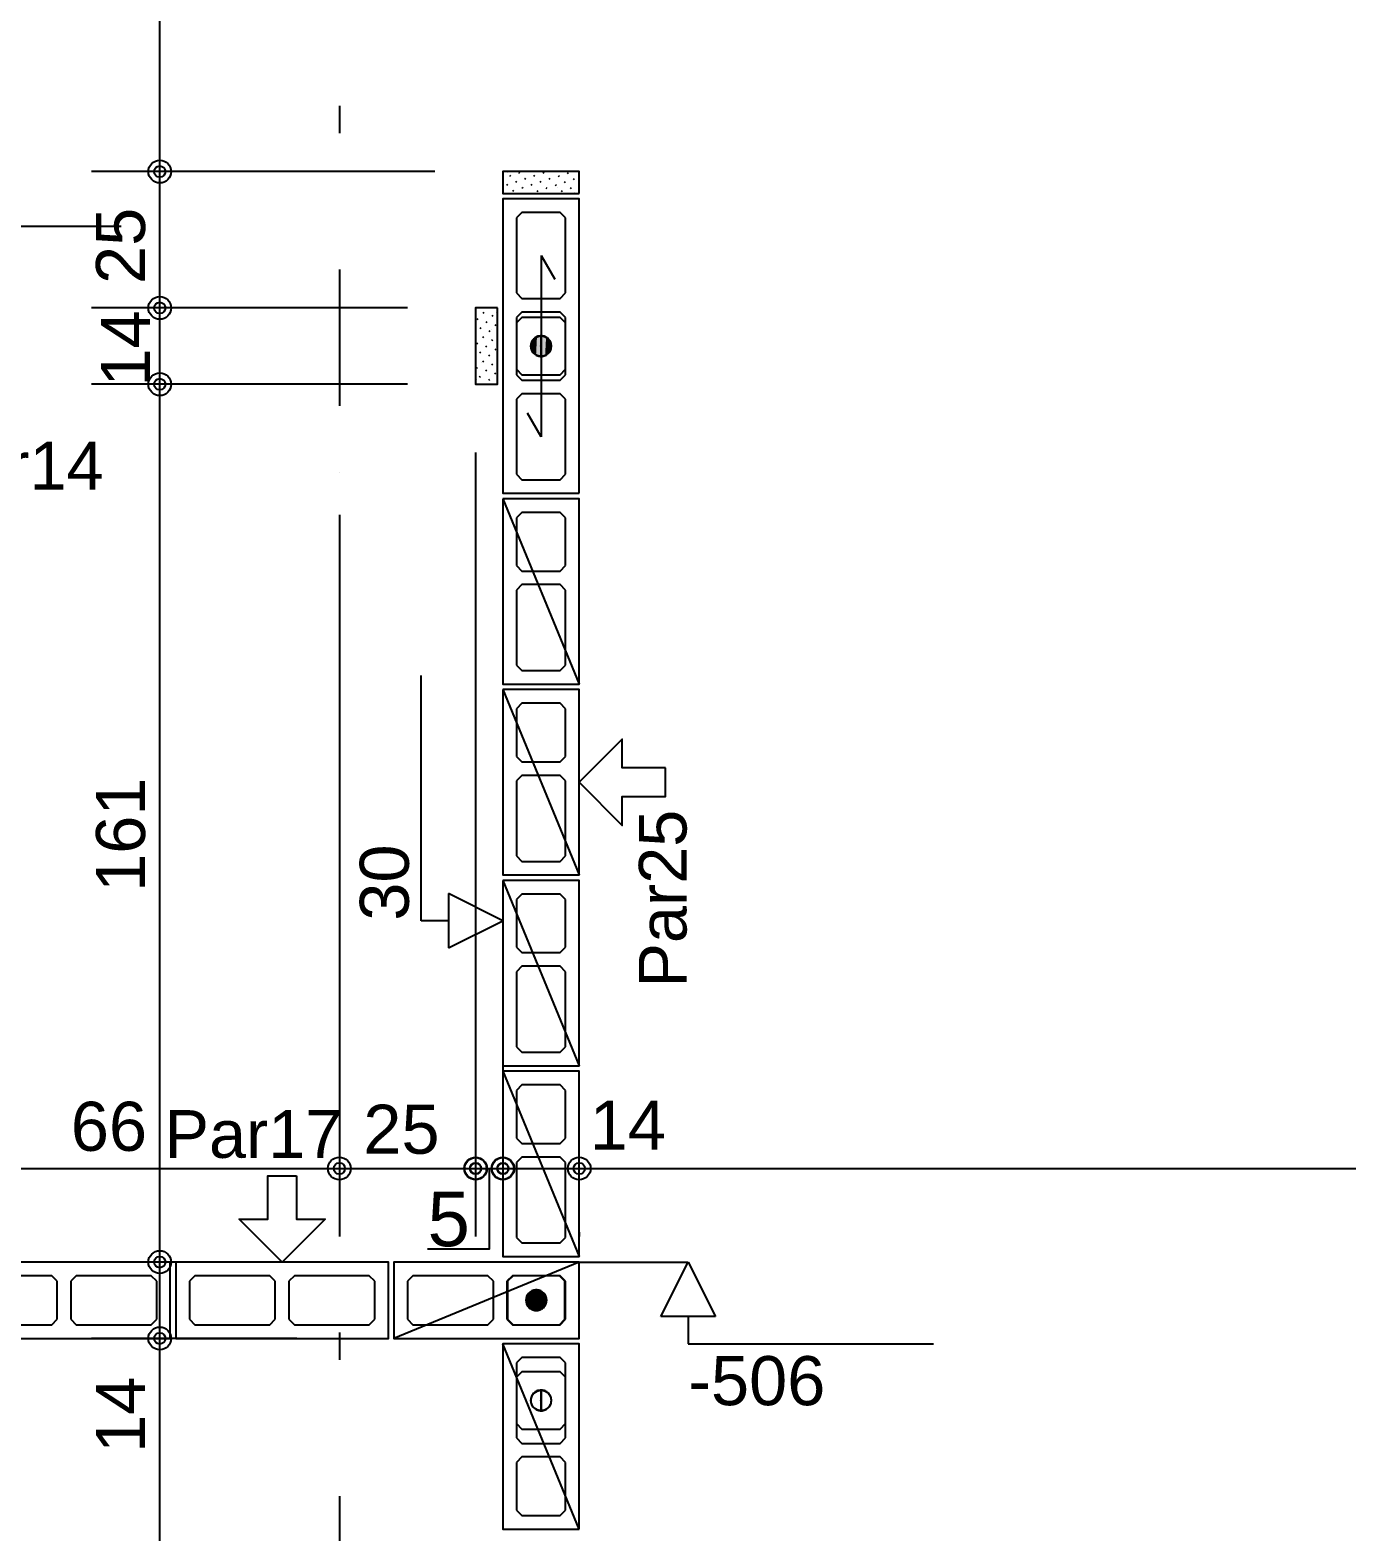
# Model space of a CAD drawing. Extents: x 0 to 119, y 0 to 84.
# Drawn here: x 22.5 to 27.33, y 42.31 to 47.82 of the extents above; entities that cross this region are included whole.
import ezdxf

# ---------------------------------------------------------------- set-up
doc = ezdxf.new("R2010")
doc.units = 0
doc.header["$MEASUREMENT"] = 0
doc.linetypes.add('ESTILO_TQS_0003', pattern=[1.5, 0.5, -0.4, 0.1, -0.5])
doc.linetypes.add('ESTILO_TQS_0005', pattern=[0.4, 0.3, -0.1])
for name, color, linetype in [('18', 6, 'CONTINUOUS'), ('20', 1, 'CONTINUOUS'), ('27', 250, 'CONTINUOUS'), ('3', 7, 'CONTINUOUS'), ('35', 255, 'CONTINUOUS')]:
    doc.layers.add(name, color=color, linetype=linetype)
doc.styles.add('TQS_ARIAL', font='arial.ttf')

msp = doc.modelspace()

# ---------------------------------------------------------------- linework, layer by layer
at = {"layer": '18', "color": 6, "linetype": 'ESTILO_TQS_0003'}
msp.add_line((23.63025, 72.441829), (23.63025, 37.42773), dxfattribs=at)
at = {"layer": '18', "color": 6, "linetype": 'Continuous'}
for p, q in [((23.93025, 44.552869), (23.93025, 45.452869)), ((24.23025, 44.552869), (24.03025, 44.652869)), ((24.03025, 44.652869), (24.03025, 44.452869)), ((24.03025, 44.552869), (23.93025, 44.552869)), ((24.03025, 44.452869), (24.23025, 44.552869))]:
    msp.add_line(p, q, dxfattribs=at)
at = {"layer": '20', "color": 1, "linetype": 'Continuous'}
for p, q in [((21.93025, 47.100599), (22.83025, 47.100599)), ((24.809871, 43.100599), (24.909871, 43.300599)), ((24.909871, 43.300599), (25.009871, 43.100599)), ((25.009871, 43.100599), (24.809871, 43.100599)), ((24.909871, 43.100599), (24.909871, 43.000599)), ((24.909871, 43.000599), (25.809871, 43.000599))]:
    msp.add_line(p, q, dxfattribs=at)
at = {"layer": '20', "color": 1, "linetype": 'ESTILO_TQS_0003'}
msp.add_line((24.51025, 43.300599), (24.909871, 43.300599), dxfattribs=at)
at = {"layer": '27', "color": 250, "linetype": 'ESTILO_TQS_0005'}
for points in [[(24.44025, 46.835599), (24.46025, 46.855599), (24.46025, 47.130599), (24.44025, 47.150599), (24.30025, 47.150599), (24.28025, 47.130599), (24.28025, 46.855599), (24.30025, 46.835599), (24.44025, 46.835599)], [(24.44025, 46.535599), (24.46025, 46.555599), (24.46025, 46.765599), (24.44025, 46.785599), (24.30025, 46.785599), (24.28025, 46.765599), (24.28025, 46.555599), (24.30025, 46.535599), (24.44025, 46.535599)], [(24.44025, 46.170599), (24.46025, 46.190599), (24.46025, 46.465599), (24.44025, 46.485599), (24.30025, 46.485599), (24.28025, 46.465599), (24.28025, 46.190599), (24.30025, 46.170599), (24.44025, 46.170599)], [(24.30025, 46.050599), (24.28025, 46.030599), (24.28025, 45.855599), (24.30025, 45.835599), (24.44025, 45.835599), (24.46025, 45.855599), (24.46025, 46.030599), (24.44025, 46.050599), (24.30025, 46.050599)], [(24.30025, 45.785599), (24.28025, 45.765599), (24.28025, 45.490599), (24.30025, 45.470599), (24.44025, 45.470599), (24.46025, 45.490599), (24.46025, 45.765599), (24.44025, 45.785599), (24.30025, 45.785599)], [(24.30025, 45.350599), (24.28025, 45.330599), (24.28025, 45.155599), (24.30025, 45.135599), (24.44025, 45.135599), (24.46025, 45.155599), (24.46025, 45.330599), (24.44025, 45.350599), (24.30025, 45.350599)], [(24.30025, 45.085599), (24.28025, 45.065599), (24.28025, 44.790599), (24.30025, 44.770599), (24.44025, 44.770599), (24.46025, 44.790599), (24.46025, 45.065599), (24.44025, 45.085599), (24.30025, 45.085599)], [(24.30025, 44.650599), (24.28025, 44.630599), (24.28025, 44.455599), (24.30025, 44.435599), (24.44025, 44.435599), (24.46025, 44.455599), (24.46025, 44.630599), (24.44025, 44.650599), (24.30025, 44.650599)], [(24.30025, 44.385599), (24.28025, 44.365599), (24.28025, 44.090599), (24.30025, 44.070599), (24.44025, 44.070599), (24.46025, 44.090599), (24.46025, 44.365599), (24.44025, 44.385599), (24.30025, 44.385599)], [(24.30025, 43.950599), (24.28025, 43.930599), (24.28025, 43.755599), (24.30025, 43.735599), (24.44025, 43.735599), (24.46025, 43.755599), (24.46025, 43.930599), (24.44025, 43.950599), (24.30025, 43.950599)], [(24.30025, 43.685599), (24.28025, 43.665599), (24.28025, 43.390599), (24.30025, 43.370599), (24.44025, 43.370599), (24.46025, 43.390599), (24.46025, 43.665599), (24.44025, 43.685599), (24.30025, 43.685599)], [(22.28025, 43.090599), (22.30025, 43.070599), (22.57525, 43.070599), (22.59525, 43.090599), (22.59525, 43.230599), (22.57525, 43.250599), (22.30025, 43.250599), (22.28025, 43.230599), (22.28025, 43.090599)], [(22.64525, 43.090599), (22.66525, 43.070599), (22.94025, 43.070599), (22.96025, 43.090599), (22.96025, 43.230599), (22.94025, 43.250599), (22.66525, 43.250599), (22.64525, 43.230599), (22.64525, 43.090599)], [(23.08025, 43.090599), (23.10025, 43.070599), (23.37525, 43.070599), (23.39525, 43.090599), (23.39525, 43.230599), (23.37525, 43.250599), (23.10025, 43.250599), (23.08025, 43.230599), (23.08025, 43.090599)], [(23.44525, 43.090599), (23.46525, 43.070599), (23.74025, 43.070599), (23.76025, 43.090599), (23.76025, 43.230599), (23.74025, 43.250599), (23.46525, 43.250599), (23.44525, 43.230599), (23.44525, 43.090599)], [(24.19525, 43.230599), (24.17525, 43.250599), (23.90025, 43.250599), (23.88025, 43.230599), (23.88025, 43.090599), (23.90025, 43.070599), (24.17525, 43.070599), (24.19525, 43.090599), (24.19525, 43.230599)], [(24.46025, 43.230599), (24.44025, 43.250599), (24.26525, 43.250599), (24.24525, 43.230599), (24.24525, 43.090599), (24.26525, 43.070599), (24.44025, 43.070599), (24.46025, 43.090599), (24.46025, 43.230599)], [(24.440254, 42.635599), (24.460254, 42.655599), (24.460254, 42.930599), (24.440254, 42.950599), (24.300254, 42.950599), (24.280254, 42.930599), (24.280254, 42.655599), (24.300254, 42.635599), (24.440254, 42.635599)], [(24.440254, 42.370599), (24.460254, 42.390599), (24.460254, 42.565599), (24.440254, 42.585599), (24.300254, 42.585599), (24.280254, 42.565599), (24.280254, 42.390599), (24.300254, 42.370599), (24.440254, 42.370599)]]:
    msp.add_lwpolyline(points, dxfattribs=at)
at = {"layer": '3', "color": 7, "linetype": 'Continuous'}
for p, q in [((24.246506, 47.295954), (24.246506, 47.295954)), ((24.259057, 47.283403), (24.255522, 47.286938)), ((24.292203, 47.294451), (24.288668, 47.297987)), ((24.308378, 47.278276), (24.308378, 47.278276)), ((24.314654, 47.272001), (24.311118, 47.275536)), ((24.347799, 47.283049), (24.344264, 47.286585)), ((24.381299, 47.293744), (24.377763, 47.29728)), ((24.403749, 47.271293), (24.400214, 47.274829)), ((24.437248, 47.281988), (24.433713, 47.285524)), ((24.470748, 47.292683), (24.467212, 47.296219)), ((24.493198, 47.270233), (24.489663, 47.273768)), ((24.51025, 47.297375), (24.51025, 47.297375)), ((24.233473, 47.220599), (24.233473, 47.220599)), ((24.248362, 47.249904), (24.244827, 47.253439)), ((24.270813, 47.227453), (24.267278, 47.230988)), ((24.277667, 47.220599), (24.277667, 47.220599)), ((24.281508, 47.260952), (24.277973, 47.264488)), ((24.303959, 47.238501), (24.300423, 47.242037)), ((24.321862, 47.220599), (24.321862, 47.220599)), ((24.337104, 47.24955), (24.333569, 47.253085)), ((24.359555, 47.227099), (24.356019, 47.230635)), ((24.366056, 47.220599), (24.366056, 47.220599)), ((24.37025, 47.260599), (24.366714, 47.264134)), ((24.392701, 47.238148), (24.389165, 47.241683)), ((24.41025, 47.220599), (24.41025, 47.220599)), ((24.4262, 47.248843), (24.422664, 47.252378)), ((24.432122, 47.242921), (24.432122, 47.242921)), ((24.44865, 47.226392), (24.445115, 47.229928)), ((24.454444, 47.220599), (24.454444, 47.220599)), ((24.459699, 47.259538), (24.456163, 47.263073)), ((24.48215, 47.237087), (24.478614, 47.240623)), ((24.493994, 47.225243), (24.493994, 47.225243)), ((24.498638, 47.220599), (24.498638, 47.220599)), ((24.51025, 47.253181), (24.51025, 47.253181)), ((24.37025, 46.993099), (24.37025, 46.328099)), ((24.37025, 46.993099), (24.42025, 46.906496)), ((24.133473, 46.800599), (24.133473, 46.800599)), ((24.160616, 46.783547), (24.15708, 46.780011)), ((24.177667, 46.800599), (24.177667, 46.800599)), ((24.205605, 46.784342), (24.205605, 46.784342)), ((24.21025, 46.788987), (24.21025, 46.788987)), ((24.138165, 46.761096), (24.134629, 46.757561)), ((24.14886, 46.727597), (24.145324, 46.724061)), ((24.171311, 46.750048), (24.167775, 46.746512)), ((24.187928, 46.72247), (24.187928, 46.72247)), ((24.193761, 46.772498), (24.190226, 46.768963)), ((24.204456, 46.738999), (24.200921, 46.735463)), ((24.21025, 46.744793), (24.21025, 46.744793)), ((24.30025, 46.765598), (24.28025, 46.745599)), ((24.28025, 46.745599), (24.28025, 46.575598)), ((24.44025, 46.765599), (24.30025, 46.765598)), ((24.46025, 46.745599), (24.44025, 46.765599)), ((24.46025, 46.575598), (24.46025, 46.745599)), ((24.137104, 46.671647), (24.133569, 46.668112)), ((24.159555, 46.694098), (24.156019, 46.690562)), ((24.182006, 46.716548), (24.17847, 46.713013)), ((24.192701, 46.683049), (24.189165, 46.679514)), ((24.21025, 46.700599), (24.21025, 46.700599)), ((24.147799, 46.638148), (24.144264, 46.634612)), ((24.17025, 46.660599), (24.166714, 46.657063)), ((24.181299, 46.627453), (24.177763, 46.623917)), ((24.203749, 46.649904), (24.200214, 46.646368)), ((24.21025, 46.656404), (24.21025, 46.656404)), ((24.21025, 46.61221), (24.21025, 46.61221)), ((24.136397, 46.582552), (24.132862, 46.579016)), ((24.152572, 46.598727), (24.152572, 46.598727)), ((24.158848, 46.605002), (24.155312, 46.601467)), ((24.169896, 46.571857), (24.166361, 46.568321)), ((24.192347, 46.594307), (24.188812, 46.590772)), ((24.203396, 46.561162), (24.19986, 46.557626)), ((24.21025, 46.568016), (24.21025, 46.568016)), ((24.28025, 46.575598), (24.30025, 46.555598)), ((24.30025, 46.555598), (24.44025, 46.555599)), ((24.44025, 46.555599), (24.46025, 46.575598)), ((24.134895, 46.536855), (24.134895, 46.536855)), ((24.147446, 46.549406), (24.14391, 46.54587)), ((24.180945, 46.538711), (24.177409, 46.535175)), ((24.21025, 46.523822), (24.21025, 46.523822)), ((24.37025, 46.328099), (24.32025, 46.414701)), ((24.23025, 46.100599), (24.51025, 45.420599)), ((24.23025, 45.400599), (24.51025, 44.720599)), ((24.23025, 44.700599), (24.51025, 44.020599)), ((24.23025, 44.000599), (24.51025, 43.320599)), ((24.51025, 43.300599), (23.83025, 43.020599)), ((24.26775, 43.250598), (24.24775, 43.230599)), ((24.43775, 43.250599), (24.26775, 43.250598)), ((24.45775, 43.230599), (24.43775, 43.250599)), ((24.24775, 43.230599), (24.24775, 43.090598)), ((24.45775, 43.090598), (24.45775, 43.230599)), ((24.24775, 43.090598), (24.26775, 43.070598)), ((24.43775, 43.070599), (24.45775, 43.090598)), ((24.26775, 43.070598), (24.43775, 43.070599)), ((24.510254, 42.320599), (24.230254, 43.000599)), ((24.300254, 42.898099), (24.280254, 42.878099)), ((24.280254, 42.878099), (24.280254, 42.708098)), ((24.440254, 42.898099), (24.300254, 42.898099)), ((24.460254, 42.878099), (24.440254, 42.898099)), ((24.460254, 42.708098), (24.460254, 42.878099)), ((24.280254, 42.708098), (24.300254, 42.688098)), ((24.440254, 42.688099), (24.460254, 42.708098)), ((24.300254, 42.688098), (24.440254, 42.688099))]:
    msp.add_line(p, q, dxfattribs=at)
for points in [[(24.51025, 47.220599), (24.51025, 47.300599), (24.23025, 47.300599), (24.23025, 47.220599), (24.51025, 47.220599)], [(24.51025, 46.120599), (24.51025, 47.200599), (24.23025, 47.200599), (24.23025, 46.120599), (24.51025, 46.120599)], [(24.21025, 46.800599), (24.13025, 46.800599), (24.13025, 46.520599), (24.21025, 46.520599), (24.21025, 46.800599)], [(24.37025, 46.661199), (24.370311, 46.661195), (24.370371, 46.661186), (24.37043, 46.661171), (24.370487, 46.66115), (24.370541, 46.661123), (24.370593, 46.661091), (24.370641, 46.661054), (24.370685, 46.661012), (24.370724, 46.660966), (24.370759, 46.660916), (24.370789, 46.660863), (24.370813, 46.660807), (24.370831, 46.660749), (24.370843, 46.660689), (24.370849, 46.660629), (24.370849, 46.660568), (24.370843, 46.660508), (24.370831, 46.660448), (24.370813, 46.66039), (24.370789, 46.660334), (24.370759, 46.660281), (24.370724, 46.660231), (24.370685, 46.660185), (24.370641, 46.660143), (24.370593, 46.660106), (24.370541, 46.660074), (24.370487, 46.660047), (24.37043, 46.660026), (24.370371, 46.660011), (24.370311, 46.660002), (24.37025, 46.659999), (24.37025, 46.698399), (24.366426, 46.698205), (24.362641, 46.697625), (24.358934, 46.696665), (24.355343, 46.695335), (24.351906, 46.693649), (24.348656, 46.691623), (24.345628, 46.68928), (24.342853, 46.686641), (24.340359, 46.683736), (24.338171, 46.680593), (24.336313, 46.677245), (24.334803, 46.673727), (24.333657, 46.670073), (24.332886, 46.666322), (24.332499, 46.662513), (24.332499, 46.658684), (24.332886, 46.654875), (24.333657, 46.651124), (24.334803, 46.64747), (24.336313, 46.643952), (24.338171, 46.640604), (24.340359, 46.637461), (24.342853, 46.634556), (24.345628, 46.631917), (24.348656, 46.629574), (24.351906, 46.627548), (24.355343, 46.625862), (24.358934, 46.624532), (24.362641, 46.623572), (24.366426, 46.622992), (24.37025, 46.622799), (24.37025, 46.661199)], [(24.37025, 46.659999), (24.370189, 46.660002), (24.370129, 46.660011), (24.37007, 46.660026), (24.370013, 46.660047), (24.369959, 46.660074), (24.369907, 46.660106), (24.369859, 46.660143), (24.369815, 46.660185), (24.369776, 46.660231), (24.369741, 46.660281), (24.369711, 46.660334), (24.369687, 46.66039), (24.369669, 46.660448), (24.369657, 46.660508), (24.369651, 46.660568), (24.369651, 46.660629), (24.369657, 46.660689), (24.369669, 46.660749), (24.369687, 46.660807), (24.369711, 46.660863), (24.369741, 46.660916), (24.369776, 46.660966), (24.369815, 46.661012), (24.369859, 46.661054), (24.369907, 46.661091), (24.369959, 46.661123), (24.370013, 46.66115), (24.37007, 46.661171), (24.370129, 46.661186), (24.370189, 46.661195), (24.37025, 46.661199), (24.37025, 46.622799), (24.374074, 46.622992), (24.377859, 46.623572), (24.381566, 46.624532), (24.385157, 46.625862), (24.388594, 46.627548), (24.391844, 46.629574), (24.394872, 46.631917), (24.397647, 46.634556), (24.400141, 46.637461), (24.402329, 46.640604), (24.404187, 46.643952), (24.405697, 46.64747), (24.406843, 46.651124), (24.407614, 46.654875), (24.408001, 46.658684), (24.408001, 46.662513), (24.407614, 46.666322), (24.406843, 46.670073), (24.405697, 46.673727), (24.404187, 46.677245), (24.402329, 46.680593), (24.400141, 46.683736), (24.397647, 46.686641), (24.394872, 46.68928), (24.391844, 46.691623), (24.388594, 46.693649), (24.385157, 46.695335), (24.381566, 46.696665), (24.377859, 46.697625), (24.374074, 46.698205), (24.37025, 46.698399), (24.37025, 46.659999)], [(24.23025, 46.100599), (24.23025, 45.420599), (24.51025, 45.420599), (24.51025, 46.100599), (24.23025, 46.100599)], [(24.23025, 45.400599), (24.23025, 44.720599), (24.51025, 44.720599), (24.51025, 45.400599), (24.23025, 45.400599)], [(24.826197, 45.113256), (24.668224, 45.113256), (24.668224, 45.218572), (24.51025, 45.060599), (24.668224, 44.902625), (24.668224, 45.007941), (24.826197, 45.007941), (24.826197, 45.113256)], [(24.23025, 44.700599), (24.23025, 44.020599), (24.51025, 44.020599), (24.51025, 44.700599), (24.23025, 44.700599)], [(24.23025, 44.000599), (24.23025, 43.320599), (24.51025, 43.320599), (24.51025, 44.000599), (24.23025, 44.000599)], [(23.472908, 43.616546), (23.472908, 43.458572), (23.578224, 43.458572), (23.42025, 43.300598), (23.262276, 43.458572), (23.367592, 43.458572), (23.367592, 43.616546), (23.472908, 43.616546)], [(22.23025, 43.020599), (23.01025, 43.020599), (23.01025, 43.300599), (22.23025, 43.300599), (22.23025, 43.020599)], [(23.03025, 43.020599), (23.81025, 43.020599), (23.81025, 43.300599), (23.03025, 43.300599), (23.03025, 43.020599)], [(24.51025, 43.300599), (23.83025, 43.300599), (23.83025, 43.020599), (24.51025, 43.020599), (24.51025, 43.300599)], [(24.35335, 43.160599), (24.353347, 43.160538), (24.353338, 43.160478), (24.353322, 43.160419), (24.353301, 43.160362), (24.353275, 43.160307), (24.353242, 43.160256), (24.353205, 43.160208), (24.353163, 43.160164), (24.353117, 43.160124), (24.353067, 43.160089), (24.353014, 43.16006), (24.352958, 43.160036), (24.3529, 43.160018), (24.352841, 43.160005), (24.35278, 43.159999), (24.35272, 43.159999), (24.352659, 43.160005), (24.3526, 43.160018), (24.352542, 43.160036), (24.352486, 43.16006), (24.352433, 43.160089), (24.352383, 43.160124), (24.352337, 43.160164), (24.352295, 43.160208), (24.352258, 43.160256), (24.352225, 43.160307), (24.352199, 43.160362), (24.352178, 43.160419), (24.352162, 43.160478), (24.352153, 43.160538), (24.35215, 43.160599), (24.39055, 43.160599), (24.390356, 43.164423), (24.389776, 43.168208), (24.388816, 43.171914), (24.387487, 43.175505), (24.3858, 43.178943), (24.383775, 43.182192), (24.381431, 43.18522), (24.378793, 43.187996), (24.375888, 43.19049), (24.372745, 43.192677), (24.369397, 43.194536), (24.365878, 43.196046), (24.362225, 43.197192), (24.358474, 43.197963), (24.354665, 43.19835), (24.350835, 43.19835), (24.347026, 43.197963), (24.343275, 43.197192), (24.339622, 43.196046), (24.336103, 43.194536), (24.332755, 43.192677), (24.329612, 43.19049), (24.326707, 43.187996), (24.324069, 43.18522), (24.321725, 43.182192), (24.3197, 43.178943), (24.318013, 43.175505), (24.316684, 43.171914), (24.315724, 43.168208), (24.315144, 43.164423), (24.31495, 43.160598), (24.35335, 43.160599)], [(24.35215, 43.160599), (24.352153, 43.160659), (24.352162, 43.160719), (24.352178, 43.160778), (24.352199, 43.160835), (24.352225, 43.16089), (24.352258, 43.160941), (24.352295, 43.160989), (24.352337, 43.161033), (24.352383, 43.161073), (24.352433, 43.161108), (24.352486, 43.161137), (24.352542, 43.161161), (24.3526, 43.161179), (24.352659, 43.161192), (24.35272, 43.161198), (24.35278, 43.161198), (24.352841, 43.161192), (24.3529, 43.161179), (24.352958, 43.161161), (24.353014, 43.161137), (24.353067, 43.161108), (24.353117, 43.161073), (24.353163, 43.161033), (24.353205, 43.160989), (24.353242, 43.160941), (24.353275, 43.16089), (24.353301, 43.160835), (24.353322, 43.160778), (24.353338, 43.160719), (24.353347, 43.160659), (24.35335, 43.160599), (24.31495, 43.160598), (24.315144, 43.156774), (24.315724, 43.152989), (24.316684, 43.149283), (24.318013, 43.145692), (24.3197, 43.142254), (24.321725, 43.139005), (24.324069, 43.135977), (24.326707, 43.133201), (24.329612, 43.130707), (24.332755, 43.12852), (24.336103, 43.126661), (24.339622, 43.125151), (24.343275, 43.124005), (24.347026, 43.123234), (24.350835, 43.122847), (24.354665, 43.122847), (24.358474, 43.123234), (24.362225, 43.124005), (24.365878, 43.125151), (24.369397, 43.126661), (24.372745, 43.12852), (24.375888, 43.130707), (24.378793, 43.133201), (24.381431, 43.135977), (24.383775, 43.139005), (24.3858, 43.142254), (24.387487, 43.145692), (24.388816, 43.149283), (24.389776, 43.152989), (24.390356, 43.156774), (24.39055, 43.160599), (24.35215, 43.160599)], [(24.510254, 42.320599), (24.510254, 43.000599), (24.230254, 43.000599), (24.230254, 42.320599), (24.510254, 42.320599)], [(24.370254, 42.793699), (24.370314, 42.793695), (24.370374, 42.793686), (24.370433, 42.793671), (24.37049, 42.79365), (24.370545, 42.793623), (24.370596, 42.793591), (24.370644, 42.793554), (24.370689, 42.793512), (24.370728, 42.793466), (24.370763, 42.793416), (24.370792, 42.793363), (24.370816, 42.793307), (24.370835, 42.793249), (24.370847, 42.793189), (24.370853, 42.793129), (24.370853, 42.793068), (24.370847, 42.793008), (24.370835, 42.792948), (24.370816, 42.79289), (24.370792, 42.792834), (24.370763, 42.792781), (24.370728, 42.792731), (24.370689, 42.792685), (24.370644, 42.792643), (24.370596, 42.792606), (24.370545, 42.792574), (24.37049, 42.792547), (24.370433, 42.792526), (24.370374, 42.792511), (24.370314, 42.792502), (24.370254, 42.792499), (24.370254, 42.830899), (24.366429, 42.830705), (24.362645, 42.830125), (24.358938, 42.829165), (24.355347, 42.827835), (24.351909, 42.826149), (24.34866, 42.824123), (24.345632, 42.82178), (24.342856, 42.819141), (24.340362, 42.816236), (24.338175, 42.813093), (24.336317, 42.809745), (24.334807, 42.806227), (24.33366, 42.802573), (24.33289, 42.798822), (24.332502, 42.795013), (24.332502, 42.791184), (24.33289, 42.787375), (24.33366, 42.783624), (24.334807, 42.77997), (24.336317, 42.776452), (24.338175, 42.773104), (24.340362, 42.769961), (24.342856, 42.767056), (24.345632, 42.764417), (24.34866, 42.762074), (24.351909, 42.760048), (24.355347, 42.758362), (24.358938, 42.757032), (24.362645, 42.756072), (24.36643, 42.755492), (24.370254, 42.755299), (24.370254, 42.793699)], [(24.370254, 42.792499), (24.370193, 42.792502), (24.370133, 42.792511), (24.370074, 42.792526), (24.370017, 42.792547), (24.369962, 42.792574), (24.369911, 42.792606), (24.369863, 42.792643), (24.369819, 42.792685), (24.369779, 42.792731), (24.369744, 42.792781), (24.369715, 42.792834), (24.369691, 42.79289), (24.369673, 42.792948), (24.369661, 42.793008), (24.369654, 42.793068), (24.369654, 42.793129), (24.369661, 42.793189), (24.369673, 42.793249), (24.369691, 42.793307), (24.369715, 42.793363), (24.369744, 42.793416), (24.369779, 42.793466), (24.369819, 42.793512), (24.369863, 42.793554), (24.369911, 42.793591), (24.369962, 42.793623), (24.370017, 42.79365), (24.370074, 42.793671), (24.370133, 42.793686), (24.370193, 42.793695), (24.370254, 42.793699), (24.370254, 42.755299), (24.374078, 42.755492), (24.377863, 42.756072), (24.38157, 42.757032), (24.38516, 42.758362), (24.388598, 42.760048), (24.391848, 42.762074), (24.394876, 42.764417), (24.397651, 42.767056), (24.400145, 42.769961), (24.402332, 42.773104), (24.404191, 42.776452), (24.405701, 42.77997), (24.406847, 42.783624), (24.407618, 42.787375), (24.408005, 42.791184), (24.408005, 42.795013), (24.407618, 42.798822), (24.406847, 42.802573), (24.405701, 42.806227), (24.404191, 42.809745), (24.402332, 42.813093), (24.400145, 42.816236), (24.397651, 42.819141), (24.394876, 42.82178), (24.391848, 42.824123), (24.388598, 42.826149), (24.38516, 42.827835), (24.38157, 42.829165), (24.377863, 42.830125), (24.374078, 42.830705), (24.370254, 42.830899), (24.370254, 42.792499)]]:
    msp.add_lwpolyline(points, dxfattribs=at)
for centre in [(24.37025, 46.660599), (24.35275, 43.160599), (24.370254, 42.793099)]:
    msp.add_circle(centre, 0.0372, dxfattribs=at)
for points in [[(24.332499, 46.662513), (24.332499, 46.658684), (24.332886, 46.666322)], [(24.332499, 46.658684), (24.332886, 46.654875), (24.332886, 46.666322)], [(24.332886, 46.666322), (24.332886, 46.654875), (24.333657, 46.670073)], [(24.332886, 46.654875), (24.333657, 46.651124), (24.333657, 46.670073)], [(24.333657, 46.670073), (24.333657, 46.651124), (24.334803, 46.673727)], [(24.333657, 46.651124), (24.334803, 46.64747), (24.334803, 46.673727)], [(24.334803, 46.673727), (24.334803, 46.64747), (24.336313, 46.677245)], [(24.334803, 46.64747), (24.336313, 46.643952), (24.336313, 46.677245)], [(24.336313, 46.677245), (24.336313, 46.643952), (24.338171, 46.680593)], [(24.336313, 46.643952), (24.338171, 46.640604), (24.338171, 46.680593)], [(24.338171, 46.680593), (24.338171, 46.640604), (24.340359, 46.683736)], [(24.338171, 46.640604), (24.340359, 46.637461), (24.340359, 46.683736)], [(24.340359, 46.683736), (24.340359, 46.637461), (24.342853, 46.686641)], [(24.340359, 46.637461), (24.342853, 46.634556), (24.342853, 46.686641)], [(24.342853, 46.686641), (24.342853, 46.634556), (24.345628, 46.68928)], [(24.342853, 46.634556), (24.345628, 46.631917), (24.345628, 46.68928)], [(24.345628, 46.68928), (24.345628, 46.631917), (24.348656, 46.691623)], [(24.345628, 46.631917), (24.348656, 46.629574), (24.348656, 46.691623)], [(24.348656, 46.691623), (24.348656, 46.629574), (24.351906, 46.693649)], [(24.348656, 46.629574), (24.351906, 46.627548), (24.351906, 46.693649)], [(24.351906, 46.693649), (24.351906, 46.627548), (24.355343, 46.695335)], [(24.351906, 46.627548), (24.355343, 46.625862), (24.355343, 46.695335)], [(24.355343, 46.695335), (24.355343, 46.625862), (24.358934, 46.696665)], [(24.355343, 46.625862), (24.358934, 46.624532), (24.358934, 46.696665)], [(24.358934, 46.696665), (24.358934, 46.624532), (24.362641, 46.697625)], [(24.358934, 46.624532), (24.362641, 46.623572), (24.362641, 46.697625)], [(24.366426, 46.622992), (24.366426, 46.698205), (24.362641, 46.623572)], [(24.362641, 46.697625), (24.362641, 46.623572), (24.366426, 46.698205)], [(24.366426, 46.622992), (24.37025, 46.661199), (24.37025, 46.698399)], [(24.366426, 46.622992), (24.37025, 46.698399), (24.366426, 46.698205)], [(24.37025, 46.659999), (24.374074, 46.698205), (24.37025, 46.698399)], [(24.37025, 46.659999), (24.37025, 46.622799), (24.374074, 46.698205)], [(24.37025, 46.622799), (24.374074, 46.622992), (24.374074, 46.698205)], [(24.374074, 46.698205), (24.374074, 46.622992), (24.377859, 46.697625)], [(24.374074, 46.622992), (24.377859, 46.623572), (24.377859, 46.697625)], [(24.377859, 46.697625), (24.377859, 46.623572), (24.381566, 46.696665)], [(24.377859, 46.623572), (24.381566, 46.624532), (24.381566, 46.696665)], [(24.381566, 46.696665), (24.381566, 46.624532), (24.385157, 46.695335)], [(24.381566, 46.624532), (24.385157, 46.625862), (24.385157, 46.695335)], [(24.385157, 46.695335), (24.385157, 46.625862), (24.388594, 46.693649)], [(24.385157, 46.625862), (24.388594, 46.627548), (24.388594, 46.693649)], [(24.388594, 46.693649), (24.388594, 46.627548), (24.391844, 46.691623)], [(24.388594, 46.627548), (24.391844, 46.629574), (24.391844, 46.691623)], [(24.391844, 46.691623), (24.391844, 46.629574), (24.394872, 46.68928)], [(24.391844, 46.629574), (24.394872, 46.631917), (24.394872, 46.68928)], [(24.394872, 46.68928), (24.394872, 46.631917), (24.397647, 46.686641)], [(24.394872, 46.631917), (24.397647, 46.634556), (24.397647, 46.686641)], [(24.397647, 46.686641), (24.397647, 46.634556), (24.400141, 46.683736)], [(24.397647, 46.634556), (24.400141, 46.637461), (24.400141, 46.683736)], [(24.400141, 46.683736), (24.400141, 46.637461), (24.402329, 46.680593)], [(24.400141, 46.637461), (24.402329, 46.640604), (24.402329, 46.680593)], [(24.402329, 46.680593), (24.402329, 46.640604), (24.404187, 46.677245)], [(24.402329, 46.640604), (24.404187, 46.643952), (24.404187, 46.677245)], [(24.404187, 46.677245), (24.404187, 46.643952), (24.405697, 46.673727)], [(24.404187, 46.643952), (24.405697, 46.64747), (24.405697, 46.673727)], [(24.405697, 46.673727), (24.405697, 46.64747), (24.406843, 46.670073)], [(24.405697, 46.64747), (24.406843, 46.651124), (24.406843, 46.670073)], [(24.406843, 46.670073), (24.406843, 46.651124), (24.407614, 46.666322)], [(24.406843, 46.651124), (24.407614, 46.654875), (24.407614, 46.666322)], [(24.407614, 46.666322), (24.407614, 46.654875), (24.408001, 46.662513)], [(24.366426, 46.622992), (24.37025, 46.622799), (24.37025, 46.661199)], [(24.369815, 46.660185), (24.37025, 46.659999), (24.369776, 46.660231)], [(24.37025, 46.659999), (24.37025, 46.659999), (24.369776, 46.660231)], [(24.369776, 46.660231), (24.37025, 46.659999), (24.369776, 46.660231)], [(24.37025, 46.659999), (24.37025, 46.659999), (24.369776, 46.660231)], [(24.369776, 46.660231), (24.37025, 46.659999), (24.369776, 46.660231)], [(24.37025, 46.659999), (24.37025, 46.659999), (24.369776, 46.660231)], [(24.369859, 46.660143), (24.37025, 46.659999), (24.369815, 46.660185)], [(24.37025, 46.659999), (24.37025, 46.659999), (24.369815, 46.660185)], [(24.369815, 46.660185), (24.37025, 46.659999), (24.369815, 46.660185)], [(24.37025, 46.659999), (24.37025, 46.659999), (24.369815, 46.660185)], [(24.369907, 46.660106), (24.37025, 46.659999), (24.369859, 46.660143)], [(24.37025, 46.659999), (24.37025, 46.659999), (24.369859, 46.660143)], [(24.369959, 46.660074), (24.37025, 46.659999), (24.369907, 46.660106)], [(24.37025, 46.659999), (24.37025, 46.659999), (24.369907, 46.660106)], [(24.37007, 46.660026), (24.37025, 46.659999), (24.369959, 46.660074)], [(24.37025, 46.659999), (24.37025, 46.659999), (24.369959, 46.660074)], [(24.37025, 46.659999), (24.37025, 46.659999), (24.37007, 46.660026)], [(24.37025, 46.659999), (24.37025, 46.659999), (24.37007, 46.660026)], [(24.37025, 46.661199), (24.370724, 46.660966), (24.37025, 46.661199)], [(24.370724, 46.660966), (24.370724, 46.660966), (24.37025, 46.661199)], [(24.37025, 46.661199), (24.370724, 46.660966), (24.37025, 46.661199)], [(24.370724, 46.660966), (24.370724, 46.660966), (24.37025, 46.661199)], [(24.37025, 46.661199), (24.370724, 46.660966), (24.37025, 46.661199)], [(24.370724, 46.660966), (24.370685, 46.661012), (24.37025, 46.661199)], [(24.37025, 46.661199), (24.370685, 46.661012), (24.37025, 46.661199)], [(24.370685, 46.661012), (24.370685, 46.661012), (24.37025, 46.661199)], [(24.37025, 46.661199), (24.370685, 46.661012), (24.37025, 46.661199)], [(24.370685, 46.661012), (24.370641, 46.661054), (24.37025, 46.661199)], [(24.37025, 46.661199), (24.370641, 46.661054), (24.37025, 46.661199)], [(24.370641, 46.661054), (24.370593, 46.661091), (24.37025, 46.661199)], [(24.37025, 46.661199), (24.370593, 46.661091), (24.37025, 46.661199)], [(24.370593, 46.661091), (24.370541, 46.661123), (24.37025, 46.661199)], [(24.37025, 46.661199), (24.370541, 46.661123), (24.37025, 46.661199)], [(24.370541, 46.661123), (24.37043, 46.661171), (24.37025, 46.661199)], [(24.37025, 46.661199), (24.37043, 46.661171), (24.37025, 46.661199)], [(24.37043, 46.661171), (24.37025, 46.661199), (24.37025, 46.661199)], [(24.37025, 46.661199), (24.37025, 46.661199), (24.37025, 46.661199)], [(24.37025, 46.661199), (24.37025, 46.661199), (24.37025, 46.661199)], [(24.37025, 46.661199), (24.37025, 46.661199), (24.37025, 46.661199)], [(24.37025, 46.661199), (24.37025, 46.661199), (24.37025, 46.661199)], [(24.37025, 46.661199), (24.37025, 46.661199), (24.37025, 46.661199)], [(24.37025, 46.661199), (24.37025, 46.661199), (24.37025, 46.661199)], [(24.37025, 46.661199), (24.37025, 46.661199), (24.37025, 46.661199)], [(24.37025, 46.661199), (24.37025, 46.661199), (24.37025, 46.661199)], [(24.37025, 46.661199), (24.37025, 46.661199), (24.37025, 46.661199)], [(24.37025, 46.661199), (24.37025, 46.661199), (24.37025, 46.661199)], [(24.37025, 46.661199), (24.37025, 46.661199), (24.37025, 46.661199)], [(24.37025, 46.661199), (24.37025, 46.661199), (24.37025, 46.661199)], [(24.37025, 46.659999), (24.37025, 46.659999), (24.37025, 46.659999)], [(24.37025, 46.659999), (24.37025, 46.659999), (24.37025, 46.659999)], [(24.37025, 46.659999), (24.37025, 46.659999), (24.37025, 46.659999)], [(24.37025, 46.659999), (24.37025, 46.659999), (24.37025, 46.659999)], [(24.37025, 46.659999), (24.37025, 46.659999), (24.37025, 46.659999)], [(24.37025, 46.659999), (24.37025, 46.659999), (24.37025, 46.659999)], [(24.37025, 46.659999), (24.37025, 46.659999), (24.37025, 46.659999)], [(24.37025, 46.659999), (24.37025, 46.659999), (24.37025, 46.659999)], [(24.37025, 46.659999), (24.37025, 46.659999), (24.37025, 46.659999)], [(24.37025, 46.659999), (24.37025, 46.659999), (24.37025, 46.659999)], [(24.37025, 46.659999), (24.37025, 46.659999), (24.37025, 46.659999)], [(24.37025, 46.659999), (24.37025, 46.659999), (24.37025, 46.659999)], [(24.407614, 46.654875), (24.408001, 46.658684), (24.408001, 46.662513)], [(24.35335, 43.160599), (24.336103, 43.194536), (24.332755, 43.192677)], [(24.35335, 43.160599), (24.339622, 43.196046), (24.336103, 43.194536)], [(24.35335, 43.160599), (24.343275, 43.197192), (24.339622, 43.196046)], [(24.35335, 43.160599), (24.347026, 43.197963), (24.343275, 43.197192)], [(24.35335, 43.160599), (24.350835, 43.19835), (24.347026, 43.197963)], [(24.35335, 43.160599), (24.354665, 43.19835), (24.350835, 43.19835)], [(24.39055, 43.160599), (24.354665, 43.19835), (24.35335, 43.160599)], [(24.39055, 43.160599), (24.358474, 43.197963), (24.354665, 43.19835)], [(24.39055, 43.160599), (24.362225, 43.197192), (24.358474, 43.197963)], [(24.39055, 43.160599), (24.365878, 43.196046), (24.362225, 43.197192)], [(24.39055, 43.160599), (24.369397, 43.194536), (24.365878, 43.196046)], [(24.39055, 43.160599), (24.372745, 43.192677), (24.369397, 43.194536)], [(24.35335, 43.160599), (24.315144, 43.164423), (24.31495, 43.160598)], [(24.35215, 43.160599), (24.31495, 43.160598), (24.315144, 43.156774)], [(24.35335, 43.160599), (24.315724, 43.168208), (24.315144, 43.164423)], [(24.35215, 43.160599), (24.315144, 43.156774), (24.315724, 43.152989)], [(24.35335, 43.160599), (24.316684, 43.171914), (24.315724, 43.168208)], [(24.35215, 43.160599), (24.315724, 43.152989), (24.316684, 43.149283)], [(24.35335, 43.160599), (24.318013, 43.175505), (24.316684, 43.171914)], [(24.35215, 43.160599), (24.316684, 43.149283), (24.318013, 43.145692)], [(24.35335, 43.160599), (24.3197, 43.178943), (24.318013, 43.175505)], [(24.35215, 43.160599), (24.318013, 43.145692), (24.3197, 43.142254)], [(24.35335, 43.160599), (24.321725, 43.182192), (24.3197, 43.178943)], [(24.35215, 43.160599), (24.3197, 43.142254), (24.321725, 43.139005)], [(24.35335, 43.160599), (24.324069, 43.18522), (24.321725, 43.182192)], [(24.35215, 43.160599), (24.321725, 43.139005), (24.324069, 43.135977)], [(24.35335, 43.160599), (24.326707, 43.187996), (24.324069, 43.18522)], [(24.35215, 43.160599), (24.324069, 43.135977), (24.326707, 43.133201)], [(24.35335, 43.160599), (24.329612, 43.19049), (24.326707, 43.187996)], [(24.35215, 43.160599), (24.326707, 43.133201), (24.329612, 43.130707)], [(24.35335, 43.160599), (24.332755, 43.192677), (24.329612, 43.19049)], [(24.35215, 43.160599), (24.329612, 43.130707), (24.332755, 43.12852)], [(24.35215, 43.160599), (24.332755, 43.12852), (24.336103, 43.126661)], [(24.35215, 43.160599), (24.336103, 43.126661), (24.339622, 43.125151)], [(24.35215, 43.160599), (24.339622, 43.125151), (24.343275, 43.124005)], [(24.35215, 43.160599), (24.343275, 43.124005), (24.347026, 43.123234)], [(24.35215, 43.160599), (24.347026, 43.123234), (24.350835, 43.122847)], [(24.35215, 43.160599), (24.350835, 43.122847), (24.354665, 43.122847)], [(24.352383, 43.161073), (24.352178, 43.160778), (24.35215, 43.160599)], [(24.352383, 43.161073), (24.35215, 43.160599), (24.35215, 43.160599)], [(24.352383, 43.161073), (24.35215, 43.160599), (24.35215, 43.160599)], [(24.352383, 43.161073), (24.35215, 43.160599), (24.35215, 43.160599)], [(24.352383, 43.161073), (24.35215, 43.160599), (24.35215, 43.160599)], [(24.352383, 43.161073), (24.35215, 43.160599), (24.35215, 43.160599)], [(24.352383, 43.161073), (24.35215, 43.160599), (24.35215, 43.160599)], [(24.352383, 43.161073), (24.35215, 43.160599), (24.35215, 43.160599)], [(24.352383, 43.161073), (24.35215, 43.160599), (24.35215, 43.160599)], [(24.352383, 43.161073), (24.35215, 43.160599), (24.35215, 43.160599)], [(24.352383, 43.161073), (24.35215, 43.160599), (24.35215, 43.160599)], [(24.352383, 43.161073), (24.35215, 43.160599), (24.35215, 43.160599)], [(24.352383, 43.161073), (24.35215, 43.160599), (24.35215, 43.160599)], [(24.352383, 43.161073), (24.35215, 43.160599), (24.35215, 43.160599)], [(24.352383, 43.161073), (24.35215, 43.160599), (24.35215, 43.160599)], [(24.352383, 43.161073), (24.35215, 43.160599), (24.35215, 43.160599)], [(24.352383, 43.161073), (24.35215, 43.160599), (24.35215, 43.160599)], [(24.352383, 43.161073), (24.35215, 43.160599), (24.35215, 43.160599)], [(24.352383, 43.161073), (24.35215, 43.160599), (24.35215, 43.160599)], [(24.352383, 43.161073), (24.35215, 43.160599), (24.35215, 43.160599)], [(24.352383, 43.161073), (24.35215, 43.160599), (24.35215, 43.160599)], [(24.352383, 43.161073), (24.35215, 43.160599), (24.35215, 43.160599)], [(24.352383, 43.161073), (24.35215, 43.160599), (24.35215, 43.160599)], [(24.35215, 43.160599), (24.354665, 43.122847), (24.39055, 43.160599)], [(24.352383, 43.161073), (24.352225, 43.16089), (24.352178, 43.160778)], [(24.352383, 43.161073), (24.352258, 43.160941), (24.352225, 43.16089)], [(24.352383, 43.161073), (24.352295, 43.160989), (24.352258, 43.160941)], [(24.352383, 43.161073), (24.352337, 43.161033), (24.352295, 43.160989)], [(24.352383, 43.161073), (24.352383, 43.161073), (24.352337, 43.161033)], [(24.352383, 43.161073), (24.352337, 43.161033), (24.352337, 43.161033)], [(24.352383, 43.161073), (24.352383, 43.161073), (24.352383, 43.161073)], [(24.35335, 43.160599), (24.353117, 43.160124), (24.353117, 43.160124)], [(24.35335, 43.160599), (24.353117, 43.160124), (24.353117, 43.160124)], [(24.35335, 43.160599), (24.353117, 43.160124), (24.353163, 43.160164)], [(24.35335, 43.160599), (24.353163, 43.160164), (24.353163, 43.160164)], [(24.35335, 43.160599), (24.353163, 43.160164), (24.353205, 43.160208)], [(24.35335, 43.160599), (24.353205, 43.160208), (24.353242, 43.160256)], [(24.35335, 43.160599), (24.353242, 43.160256), (24.353275, 43.160307)], [(24.35335, 43.160599), (24.353275, 43.160307), (24.353322, 43.160419)], [(24.35335, 43.160599), (24.353322, 43.160419), (24.35335, 43.160599)], [(24.35335, 43.160599), (24.35335, 43.160599), (24.35335, 43.160599)], [(24.35335, 43.160599), (24.35335, 43.160599), (24.35335, 43.160599)], [(24.35335, 43.160599), (24.35335, 43.160599), (24.35335, 43.160599)], [(24.35335, 43.160599), (24.35335, 43.160599), (24.35335, 43.160599)], [(24.35335, 43.160599), (24.35335, 43.160599), (24.35335, 43.160599)], [(24.35335, 43.160599), (24.35335, 43.160599), (24.35335, 43.160599)], [(24.35335, 43.160599), (24.35335, 43.160599), (24.35335, 43.160599)], [(24.35335, 43.160599), (24.35335, 43.160599), (24.35335, 43.160599)], [(24.35335, 43.160599), (24.35335, 43.160599), (24.35335, 43.160599)], [(24.35335, 43.160599), (24.35335, 43.160599), (24.35335, 43.160599)], [(24.35335, 43.160599), (24.35335, 43.160599), (24.35335, 43.160599)], [(24.35335, 43.160599), (24.35335, 43.160599), (24.35335, 43.160599)], [(24.35335, 43.160599), (24.35335, 43.160599), (24.35335, 43.160599)], [(24.35335, 43.160599), (24.35335, 43.160599), (24.35335, 43.160599)], [(24.35335, 43.160599), (24.35335, 43.160599), (24.35335, 43.160599)], [(24.35335, 43.160599), (24.35335, 43.160599), (24.35335, 43.160599)], [(24.35335, 43.160599), (24.35335, 43.160599), (24.35335, 43.160599)], [(24.35335, 43.160599), (24.35335, 43.160599), (24.35335, 43.160599)], [(24.35335, 43.160599), (24.35335, 43.160599), (24.35335, 43.160599)], [(24.35335, 43.160599), (24.35335, 43.160599), (24.35335, 43.160599)], [(24.35335, 43.160599), (24.35335, 43.160599), (24.35335, 43.160599)], [(24.39055, 43.160599), (24.354665, 43.122847), (24.358474, 43.123234)], [(24.39055, 43.160599), (24.358474, 43.123234), (24.362225, 43.124005)], [(24.39055, 43.160599), (24.362225, 43.124005), (24.365878, 43.125151)], [(24.39055, 43.160599), (24.365878, 43.125151), (24.369397, 43.126661)], [(24.39055, 43.160599), (24.369397, 43.126661), (24.372745, 43.12852)], [(24.39055, 43.160599), (24.375888, 43.19049), (24.372745, 43.192677)], [(24.39055, 43.160599), (24.372745, 43.12852), (24.375888, 43.130707)], [(24.39055, 43.160599), (24.378793, 43.187996), (24.375888, 43.19049)], [(24.39055, 43.160599), (24.375888, 43.130707), (24.378793, 43.133201)], [(24.39055, 43.160599), (24.381431, 43.18522), (24.378793, 43.187996)], [(24.39055, 43.160599), (24.378793, 43.133201), (24.381431, 43.135977)], [(24.39055, 43.160599), (24.383775, 43.182192), (24.381431, 43.18522)], [(24.39055, 43.160599), (24.381431, 43.135977), (24.383775, 43.139005)], [(24.39055, 43.160599), (24.3858, 43.178943), (24.383775, 43.182192)], [(24.39055, 43.160599), (24.383775, 43.139005), (24.3858, 43.142254)], [(24.39055, 43.160599), (24.387487, 43.175505), (24.3858, 43.178943)], [(24.39055, 43.160599), (24.3858, 43.142254), (24.387487, 43.145692)], [(24.39055, 43.160599), (24.388816, 43.171914), (24.387487, 43.175505)], [(24.39055, 43.160599), (24.387487, 43.145692), (24.388816, 43.149283)], [(24.39055, 43.160599), (24.389776, 43.168208), (24.388816, 43.171914)], [(24.39055, 43.160599), (24.388816, 43.149283), (24.389776, 43.152989)], [(24.39055, 43.160599), (24.390356, 43.164423), (24.389776, 43.168208)], [(24.39055, 43.160599), (24.389776, 43.152989), (24.390356, 43.156774)]]:
    msp.add_solid(points, dxfattribs=at)
at = {"layer": '35', "color": 255, "linetype": 'Continuous'}
for p, q in [((22.971534, 47.300599), (22.971534, 49.12055)), ((23.98025, 47.300599), (22.721534, 47.300599)), ((23.98025, 47.300599), (22.721534, 47.300599)), ((22.971534, 46.800599), (22.971534, 47.300599)), ((24.23025, 47.300599), (24.23025, 47.300599)), ((24.23025, 47.300599), (24.23025, 47.300599)), ((23.88025, 46.800599), (22.721534, 46.800599)), ((23.88025, 46.800599), (22.721534, 46.800599)), ((22.971534, 46.520599), (22.971534, 46.800599)), ((24.13025, 46.800599), (24.13025, 46.800599)), ((24.13025, 46.800599), (24.13025, 46.800599)), ((23.88025, 46.520599), (22.721534, 46.520599)), ((23.88025, 46.520599), (22.721534, 46.520599)), ((22.971534, 43.300599), (22.971534, 46.520599)), ((24.13025, 46.520599), (24.13025, 46.520599)), ((24.13025, 46.520599), (24.13025, 46.520599)), ((24.13025, 46.520599), (24.13025, 46.520599)), ((24.13025, 46.520599), (24.13025, 46.520599)), ((24.13025, 46.270599), (24.13025, 43.39387)), ((24.13025, 46.270599), (24.13025, 43.39387)), ((23.63025, 46.198531), (23.63025, 46.198531)), ((23.63025, 45.948531), (23.63025, 43.39387)), ((23.63025, 44.963895), (23.63025, 44.963895)), ((23.63025, 44.713895), (23.63025, 43.39387)), ((24.23025, 44.360599), (24.23025, 44.360599)), ((24.23025, 44.110599), (24.23025, 43.39387)), ((24.23025, 43.813246), (24.23025, 43.813246)), ((22.31025, 43.64387), (23.63025, 43.64387)), ((23.63025, 43.64387), (24.13025, 43.64387)), ((23.88025, 43.64387), (24.48025, 43.64387)), ((24.23025, 43.64387), (24.51025, 43.64387)), ((24.51025, 43.660599), (24.51025, 43.660599)), ((24.51025, 43.660599), (24.51025, 43.660599)), ((24.51025, 43.64387), (30.73025, 43.64387)), ((24.23025, 43.563246), (24.23025, 43.39387)), ((24.51025, 43.410599), (24.51025, 43.39387)), ((24.51025, 43.410599), (24.51025, 43.39387)), ((23.477984, 43.300599), (22.721534, 43.300599)), ((23.477984, 43.300599), (22.721534, 43.300599)), ((22.971534, 43.020599), (22.971534, 43.300599)), ((23.727984, 43.300599), (23.727984, 43.300599)), ((23.727984, 43.300599), (23.727984, 43.300599)), ((23.474811, 43.020599), (22.721534, 43.020599)), ((23.474811, 43.020599), (22.721534, 43.020599)), ((22.971534, 40.80055), (22.971534, 43.020599)), ((23.724811, 43.020599), (23.724811, 43.020599)), ((23.724811, 43.020599), (23.724811, 43.020599))]:
    msp.add_line(p, q, dxfattribs=at)
msp.add_lwpolyline([(24.18025, 43.64387), (24.18025, 43.34767), (23.953885, 43.34767)], dxfattribs=at)
for centre, radius in [((22.971534, 47.300599), 0.041625), ((22.971534, 47.300599), 0.041625), ((22.971534, 47.300599), 0.02075), ((22.971534, 47.300599), 0.02075), ((22.971534, 46.800599), 0.041625), ((22.971534, 46.800599), 0.041625), ((22.971534, 46.800599), 0.02075), ((22.971534, 46.800599), 0.02075), ((22.971534, 46.520599), 0.041625), ((22.971534, 46.520599), 0.041625), ((22.971534, 46.520599), 0.02075), ((22.971534, 46.520599), 0.02075), ((23.63025, 43.64387), 0.041625), ((23.63025, 43.64387), 0.041625), ((23.63025, 43.64387), 0.02075), ((23.63025, 43.64387), 0.02075), ((24.13025, 43.64387), 0.041625), ((24.13025, 43.64387), 0.04), ((24.13025, 43.64387), 0.02075), ((24.13025, 43.64387), 0.02), ((24.23025, 43.64387), 0.041625), ((24.23025, 43.64387), 0.04), ((24.23025, 43.64387), 0.02075), ((24.23025, 43.64387), 0.02), ((24.51025, 43.64387), 0.041625), ((24.51025, 43.64387), 0.041625), ((24.51025, 43.64387), 0.02075), ((24.51025, 43.64387), 0.02075), ((22.971534, 43.300599), 0.041625), ((22.971534, 43.300599), 0.041625), ((22.971534, 43.300599), 0.02075), ((22.971534, 43.300599), 0.02075), ((22.971534, 43.020599), 0.041625), ((22.971534, 43.020599), 0.041625), ((22.971534, 43.020599), 0.02075), ((22.971534, 43.020599), 0.02075)]:
    msp.add_circle(centre, radius, dxfattribs=at)

# ---------------------------------------------------------------- texts
at = {"layer": '18', "color": 6, "linetype": 'ESTILO_TQS_0003', "style": 'TQS_ARIAL'}
msp.add_text('30', height=0.18, rotation=90, dxfattribs=at).set_placement((23.88525, 44.552869))
at = {"layer": '20', "color": 1, "linetype": 'ESTILO_TQS_0003', "style": 'TQS_ARIAL'}
msp.add_text('-506', height=0.18, dxfattribs=at).set_placement((24.909871, 42.775599))
at = {"layer": '3', "color": 7, "linetype": 'Continuous', "style": 'TQS_ARIAL'}
for s, p in [('Par14', (22.113086, 46.1345)), ('Par17', (22.989066, 43.682944))]:
    msp.add_text(s, height=0.175, dxfattribs=at).set_placement(p)
msp.add_text('Par25', height=0.175, rotation=90, dxfattribs=at).set_placement((24.904, 44.307736))
at = {"layer": '35', "color": 255, "linetype": 'Continuous', "style": 'TQS_ARIAL'}
for s, p in [('25', (22.917534, 46.888599)), ('14', (22.936207, 46.512066)), ('161', (22.917534, 44.658599)), ('14', (22.917534, 42.600599))]:
    msp.add_text(s, height=0.18, rotation=90, dxfattribs=at).set_placement(p)
for s, height, p in [('66', 0.18, (22.645179, 43.70867)), ('25', 0.18, (23.71825, 43.69787)), ('14', 0.18, (24.548647, 43.713212)), ('5', 0.2, (23.953885, 43.358582))]:
    msp.add_text(s, height=height, dxfattribs=at).set_placement(p)

doc.saveas('drawing.dxf')
